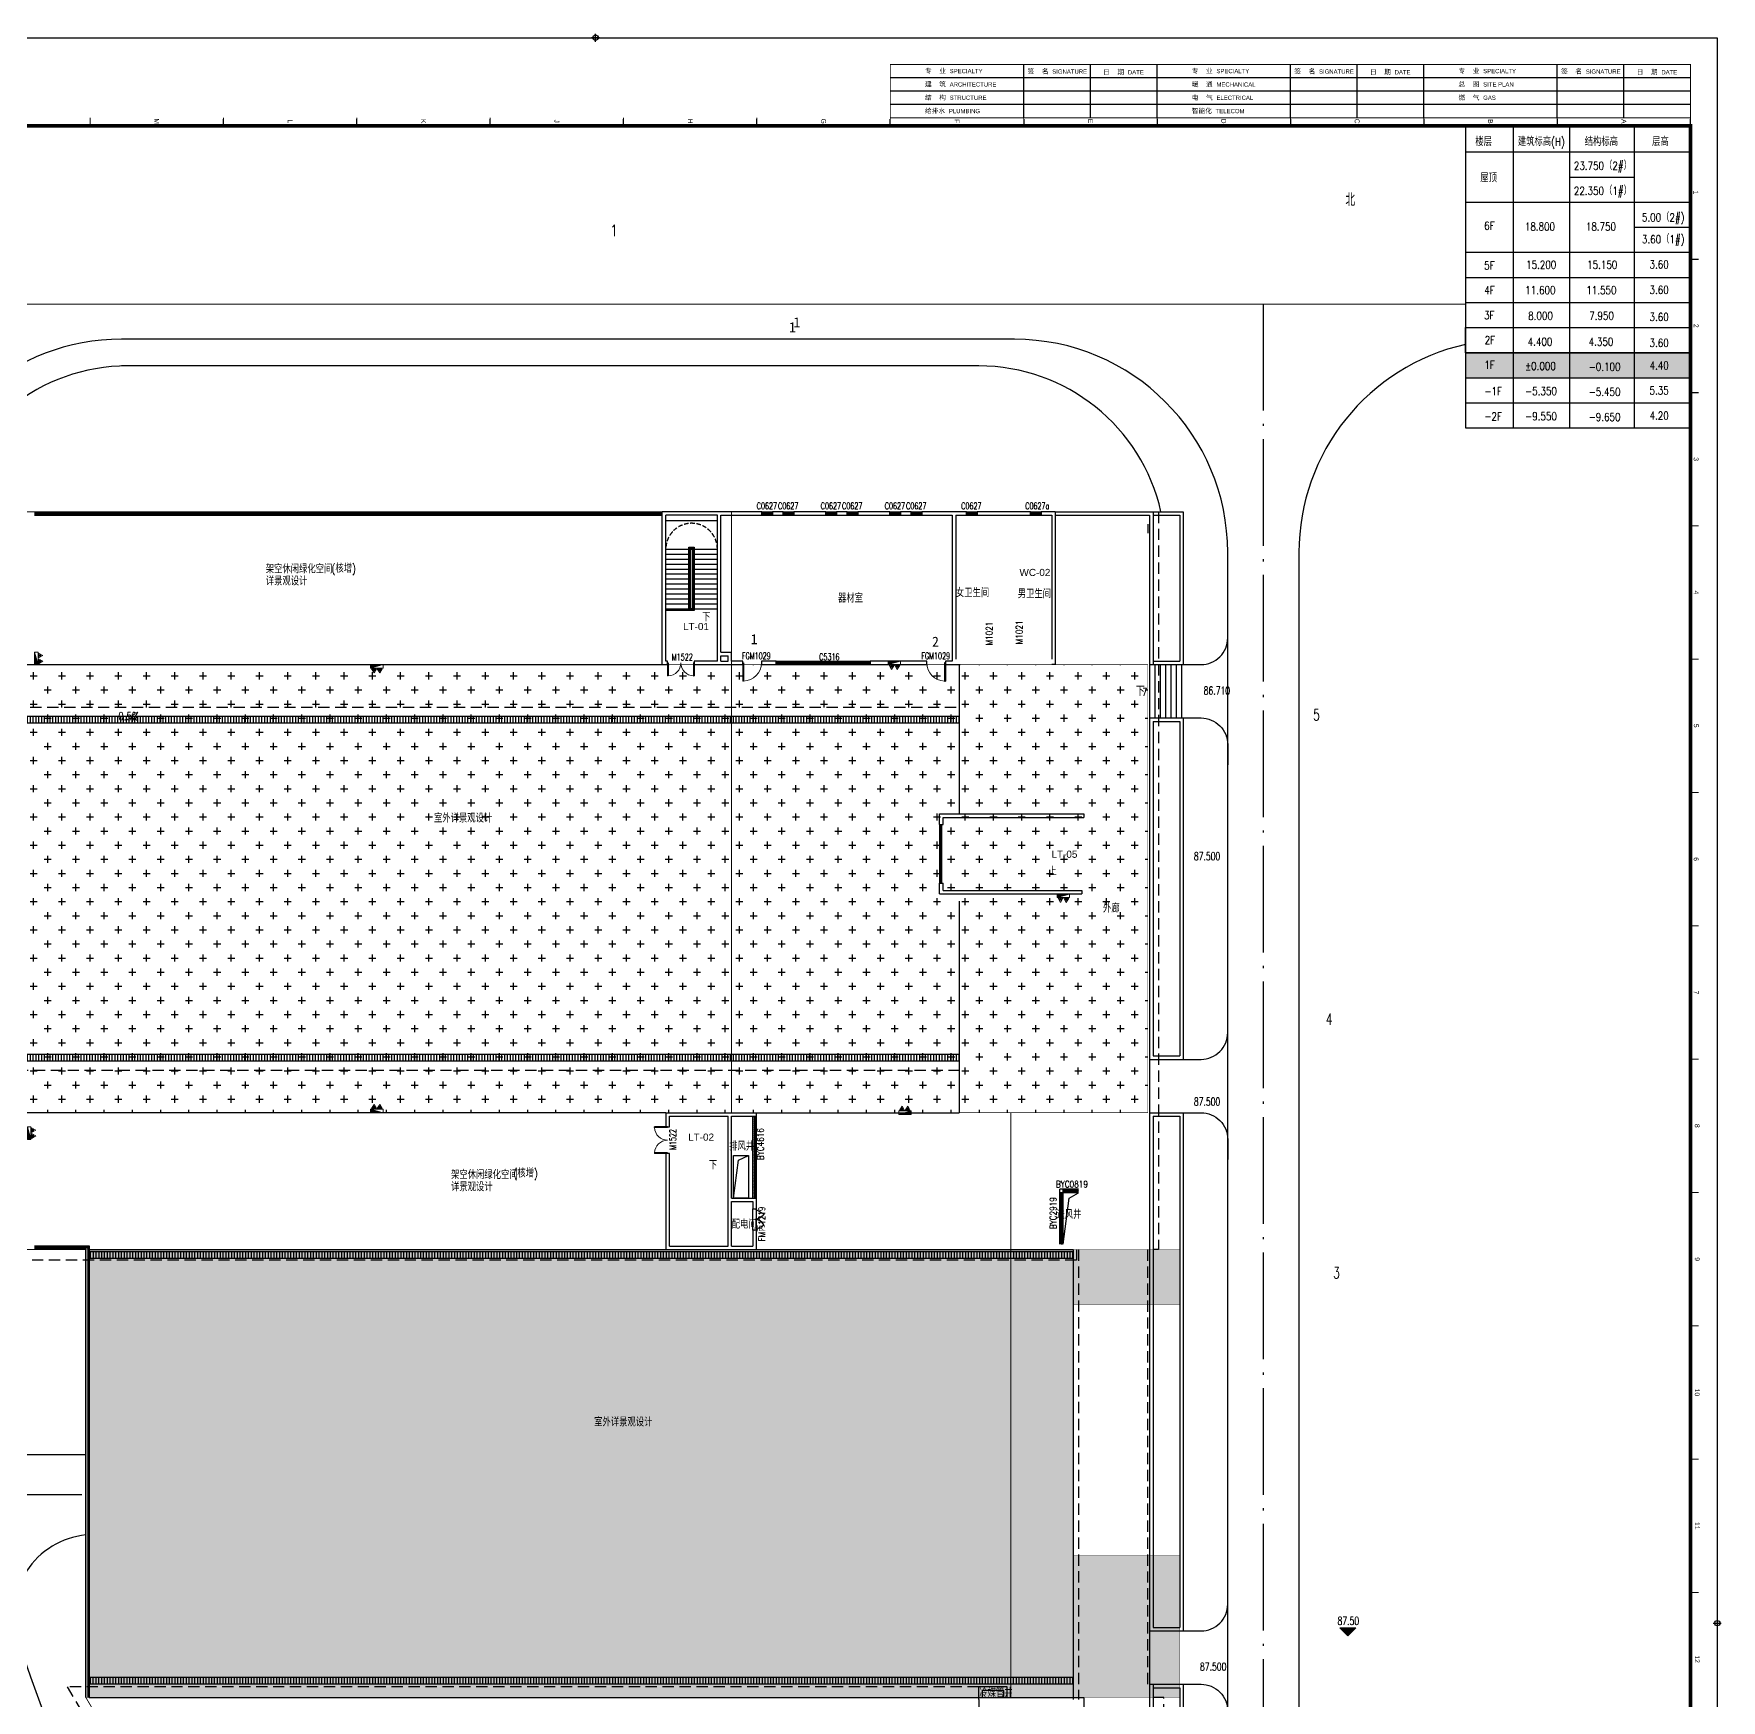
# Model space of a CAD drawing. Extents: x 447078 to 1776277, y 243534 to 519428.
# Drawn here: x 784255 to 879145, y 425691 to 519428 of the extents above; entities that cross this region are included whole.
import ezdxf
from ezdxf.enums import TextEntityAlignment as Align

# ---------------------------------------------------------------- set-up
doc = ezdxf.new("R2010")
doc.units = 0
doc.header["$LTSCALE"] = 1000
doc.header["$MEASUREMENT"] = 0
for name, pattern in [('ACAD_ISO04W100', [30.5, 24, -3, 0.5, -3]), ('BOUNDRY', [13.4, 10, -1, 0.2, -1, 0.2, -1]), ('DASH', [0.35, 0.25, -0.1]), ('HIDDEN2', [4.7625, 3.175, -1.5875])]:
    doc.linetypes.add(name, pattern=pattern)
doc.layers.add('1#2#一层消火栓$0$P-HUDR-MISC', color=13, linetype='Continuous', lineweight=25)
doc.layers.add('1#2#一层消火栓$0$体育文娱中心3F消火栓$0$P-HUDR-MISC', color=13, linetype='Continuous', lineweight=20)
for name, color, linetype in [('A-APRO', 11, 'Continuous'), ('A-DASH', 151, 'HIDDEN2'), ('A-DOOR', 2, 'Continuous'), ('A-DOOR-FIRE', 2, 'Continuous'), ('A-FIXT', 211, 'Continuous'), ('A-FLOR', 31, 'Continuous'), ('A-HATH', 8, 'Continuous'), ('A-HIDN', 8, 'HIDDEN2'), ('A-HOLE', 41, 'Continuous'), ('A-HRAL', 104, 'Continuous'), ('A-OVER', 23, 'Continuous'), ('A-STRS', 2, 'Continuous'), ('A-WALL', 140, 'Continuous'), ('A-WALL-HATH', 8, 'Continuous'), ('A-WIND', 2, 'Continuous'), ('A-WIND-IDEN', 4, 'Continuous'), ('ELVT-SITE', 81, 'Continuous'), ('G-0-XREF', 2, 'Continuous'), ('G-ANNO-NOTE', 80, 'Continuous'), ('LINE-BLDG', 3, 'BOUNDRY'), ('ROAD', 60, 'Continuous'), ('ROAD-CENT', 60, 'ACAD_ISO04W100'), ('图框CCDI_B0GA0+0.00$0$G-ANNO-TEXT', 33, 'Continuous'), ('图框CCDI_B0GA0+0.00$0$G-BORD', 3, 'Continuous')]:
    doc.layers.add(name, color=color, linetype=linetype)
doc.styles.add('_TCH_DIM', font='SIMPLEX', dxfattribs={"bigfont": 'GBCBIG'})
doc.styles.add('_TCH_LABEL', font='COMPLEX', dxfattribs={"bigfont": 'GBCBIG'})
doc.styles.add('_TCH_WINDOW', font='SIMPLEX', dxfattribs={"height": 3.5, "bigfont": 'GBCBIG'})
doc.styles.add('CCDI-TOG-02', font='simplex.shx', dxfattribs={"width": 0.8, "bigfont": 'zjdz.shx'})
doc.styles.add('CCDI_T_G01', font='')
doc.styles.add('CCDI_T_G02', font='simplex.shx', dxfattribs={"width": 0.8, "bigfont": 'zjdz.shx'})
doc.styles.add('CCDI_T_G03', font='')
doc.styles.add('图框CCDI_B0GA0+0.00$0$CCDI_T_G01', font='')
doc.styles.get('CCDI_T_G01').set_extended_font_data('Arial')
doc.styles.get('CCDI_T_G03').set_extended_font_data('SimHei')
doc.styles.get('图框CCDI_B0GA0+0.00$0$CCDI_T_G01').set_extended_font_data('Arial')

# ---------------------------------------------------------------- blocks, each defined once
blk = doc.blocks.new('图框CCDI_B0GA0+0.00$0$MidPoitent')
for p, q in [((-1.5, 0), (1.5, 0)), ((0, -1.5), (0, 1.5))]:
    blk.add_line(p, q)
blk.add_circle((0, 0), 1)
blk = doc.blocks.new('图框CCDI_B0GA0+0.00')
at = {"layer": '图框CCDI_B0GA0+0.00$0$G-BORD'}
for p, q in [((1500, 83100), (1500, 53100)), ((2000, 83100), (2000, 53100)), ((2500, 83100), (2500, 53100)), ((3300, 83100), (3050, 83100)), ((3300, 83100), (3050, 83100)), ((8300, 83150), (8300, 83400)), ((13300, 83150), (13300, 83400)), ((3000, 80600), (1000, 80600)), ((3000, 78100), (1000, 78100)), ((3050, 78100), (3300, 78100)), ((3000, 73100), (1000, 73100)), ((3050, 73100), (3300, 73100)), ((3000, 70600), (1000, 70600)), ((3000, 68100), (1000, 68100)), ((3050, 68100), (3300, 68100)), ((3000, 63100), (1000, 63100)), ((3050, 63100), (3300, 63100)), ((3000, 60600), (1000, 60600)), ((3000, 58100), (1000, 58100)), ((3050, 58100), (3300, 58100)), ((3300, 53100), (3050, 53100)), ((3300, 53100), (3050, 53100)), ((3300, 48100), (3050, 48100)), ((3300, 48100), (3050, 48100)), ((3300, 43100), (3050, 43100)), ((3300, 43100), (3050, 43100)), ((3300, 38100), (3050, 38100)), ((3300, 38100), (3050, 38100)), ((3300, 33100), (3050, 33100)), ((3300, 33100), (3050, 33100)), ((3300, 28100), (3050, 28100)), ((3300, 28100), (3050, 28100))]:
    blk.add_line(p, q, dxfattribs=at)
blk.add_lwpolyline([(0, 84100), (118900, 84100), (118900, 0), (0, 0)], close=True, dxfattribs=at)
blk.add_lwpolyline([(3300, 83100, 35, 35, 0), (1000, 83100, 35, 35, 0), (1000, 53100, 35, 35, 0), (3300, 53100, 0, 0, 0)], format="xyseb", dxfattribs=at)
at = {"layer": '图框CCDI_B0GA0+0.00$0$G-BORD', "const_width": 35}
for points in [[(3000, 83100), (3000, 53100)], [(3300, 83100), (3300, 63100)], [(8300, 83400), (8300, 83100)], [(13300, 83400), (13300, 83100)], [(18300, 83100), (18300, 83400)], [(23300, 83100), (23300, 83400)], [(28300, 83100), (28300, 83400)], [(33300, 83100), (33300, 83400)], [(38300, 83100), (38300, 83400)], [(43300, 83100), (43300, 83400)], [(48300, 83100), (48300, 83400)], [(53300, 83100), (53300, 83400)], [(58300, 83100), (58300, 83400)], [(3300, 78100), (3000, 78100)], [(3300, 73100), (3000, 73100)], [(3300, 68100), (3000, 68100)], [(3300, 63100), (3000, 63100)], [(3300, 58100), (3000, 58100)], [(3300, 48100), (3000, 48100)], [(3300, 43100), (3000, 43100)], [(3300, 38100), (3000, 38100)], [(3300, 33100), (3000, 33100)], [(3300, 28100), (3000, 28100)], [(3300, 23100), (3000, 23100)]]:
    blk.add_lwpolyline(points, dxfattribs=at)
at = {"layer": '图框CCDI_B0GA0+0.00$0$G-BORD', "const_width": 140}
blk.add_lwpolyline([(3300, 83100), (117900, 83100), (117900, 1000), (3300, 1000)], close=True, dxfattribs=at)
at = {"layer": '图框CCDI_B0GA0+0.00$0$G-BORD', "xscale": 100, "yscale": 100, "zscale": 100}
blk.add_blockref('图框CCDI_B0GA0+0.00$0$MidPoitent', (59450, 84100), dxfattribs=at)
at = {"layer": '图框CCDI_B0GA0+0.00$0$G-BORD', "xscale": 100, "yscale": 100, "zscale": 100, "rotation": 180}
blk.add_blockref('图框CCDI_B0GA0+0.00$0$MidPoitent', (0, 42050), dxfattribs=at)
at = {"layer": '图框CCDI_B0GA0+0.00$0$G-ANNO-TEXT', "style": '图框CCDI_B0GA0+0.00$0$CCDI_T_G01'}
for s, p in [('1', (5800, 83295)), ('2', (10800, 83309)), ('3', (15800, 83307)), ('4', (20800, 83311)), ('5', (25800, 83313)), ('6', (30800, 83310)), ('7', (35800, 83312)), ('8', (40800, 83350)), ('9', (45800, 83350)), ('10', (50800, 83350)), ('11', (55800, 83350)), ('12', (60800, 83350)), ('A', (3134, 80600)), ('B', (3137, 75600)), ('C', (3129, 70600)), ('D', (3126, 65600)), ('E', (3128, 60600)), ('F', (3130, 55600)), ('G', (3130, 50600)), ('H', (3130, 45600)), ('J', (3130, 40600)), ('K', (3130, 35600)), ('L', (3130, 30600)), ('M', (3130, 25600))]:
    blk.add_text(s, height=180, dxfattribs=at).set_placement(p, align=Align.MIDDLE_CENTER)
at = {"layer": '图框CCDI_B0GA0+0.00$0$G-ANNO-TEXT', "char_height": 200, "rotation": 90, "style": '图框CCDI_B0GA0+0.00$0$CCDI_T_G01'}
for s, insert, width, attachment_point, line_spacing_factor in [('{\\fSimSun|b0|i0|c134|p54;\\H0.9x;日  期 \\fArial|b0|i0|c0|p39;\\H0.8889x;DATE}', (1295, 81841), 2500, 5, 0.96), ('{\\fSimSun|b0|i0|c134|p54;\\H0.9x;签  名 \\fArial|b0|i0|c0|p34;\\H0.8889x;SIGNATURE}', (1268, 78246), 3400, 4, 0.9), ('{\\fSimSun|b0|i0|c134|p54;\\H0.9x;专  业\\fSimSun|b0|i0|c0|p54; \\fArial|b0|i0|c0|p34;\\H0.8889x;SPECIALTY}', (1250, 74400), 5000, 4, 0.9), ('{\\fSimSun|b0|i0|c134|p54;\\H0.9x;总  图\\fSimSun|b0|i0|c0|p54; \\fArial|b0|i0|c0|p34;\\H0.8889x;SITE PLAN}', (1750, 74400), 3400, 4, 0.9), ('{\\fSimSun|b0|i0|c134|p54;\\H0.9x;燃  气\\fSimSun|b0|i0|c0|p54; \\fArial|b0|i0|c0|p34;\\H0.8889x;GAS}', (2250, 74400), 3400, 4, 0.9), ('{\\fSimSun|b0|i0|c134|p54;\\H0.9x;日  期 \\fArial|b0|i0|c0|p39;\\H0.8889x;DATE}', (1295, 71841), 2500, 5, 0.96), ('{\\fSimSun|b0|i0|c134|p54;\\H0.9x;签  名 \\fArial|b0|i0|c0|p34;\\H0.8889x;SIGNATURE}', (1268, 68246), 3400, 4, 0.9), ('{\\fSimSun|b0|i0|c134|p54;\\H0.9x;专  业\\fSimSun|b0|i0|c0|p54; \\fArial|b0|i0|c0|p34;\\H0.8889x;SPECIALTY}', (1250, 64400), 5000, 4, 0.9), ('{\\fSimSun|b0|i0|c134|p54;\\H0.9x;暖  通\\fSimSun|b0|i0|c0|p54; \\fArial|b0|i0|c0|p34;\\H0.8889x;MECHANICAL}', (1755, 64400), 3445.37, 4, 0.9), ('{\\fSimSun|b0|i0|c134|p54;\\H0.9x;电  气\\fSimSun|b0|i0|c0|p54; \\fArial|b0|i0|c0|p34;\\H0.8889x;ELECTRICAL}', (2250, 64400), 3400, 4, 0.9), ('{\\fSimSun|b0|i0|c134|p54;\\H0.9x;智能化\\fSimSun|b0|i0|c0|p54; \\fArial|b0|i0|c0|p34;\\H0.8889x;TELECOM}', (2750, 64400), 3400, 4, 0.9), ('{\\fSimSun|b0|i0|c134|p54;\\H0.9x;日  期 \\fArial|b0|i0|c0|p39;\\H0.8889x;DATE}', (1295, 61841), 2500, 5, 0.96), ('{\\fSimSun|b0|i0|c134|p54;\\H0.9x;签  名 \\fArial|b0|i0|c0|p34;\\H0.8889x;SIGNATURE}', (1268, 58246), 3400, 4, 0.9), ('{\\fSimSun|b0|i0|c134|p54;\\H0.9x;建  筑\\fSimSun|b0|i0|c0|p54; \\fArial|b0|i0|c0|p34;\\H0.8889x;ARCHITECTURE}', (1750, 54400), 5000, 4, 0.9), ('{\\fSimSun|b0|i0|c134|p54;\\H0.9x;专  业\\fSimSun|b0|i0|c0|p54; \\fArial|b0|i0|c0|p34;\\H0.8889x;SPECIALTY}', (1250, 54400), 5000, 4, 0.9), ('{\\fSimSun|b0|i0|c134|p54;\\H0.9x;结  构\\fSimSun|b0|i0|c0|p54; \\fArial|b0|i0|c0|p34;\\H0.8889x;STRUCTURE}', (2250, 54400), 5000, 4, 0.9), ('{\\fSimSun|b0|i0|c134|p54;\\H0.9x;给排水\\fSimSun|b0|i0|c0|p54; \\fArial|b0|i0|c0|p34;\\H0.8889x;PLUMBING}', (2750, 54400), 3400, 4, 0.9)]:
    blk.add_mtext(s, dxfattribs=dict(at, insert=insert, width=width, attachment_point=attachment_point, line_spacing_factor=line_spacing_factor))
blk = doc.blocks.new('cgb')
at = {"layer": 'G-ANNO-NOTE', "ltscale": 5}
for p, q in [((-570, 6400), (6600, 6400)), ((-570, 6400), (-570, -3200)), ((943, 6400), (943, -3200)), ((2743, 6400), (2743, -3200)), ((4800, 6400), (4800, -3200)), ((-570, 5600), (6600, 5600)), ((2743, 4800), (4800, 4800)), ((-570, 4000), (6600, 4000)), ((4800, 3200), (6600, 3200)), ((-570, 2400), (6600, 2400)), ((-570, 1600), (6600, 1600)), ((-570, 800), (6600, 800)), ((-570, 0), (6600, 0)), ((-570, -800), (6600, -800)), ((-570, -1600), (6600, -1600)), ((-570, -2400), (6600, -2400)), ((-570, -3200), (6600, -3200))]:
    blk.add_line(p, q, dxfattribs=at)
at = {"layer": 'G-ANNO-NOTE'}
blk.add_line((6600, 6400), (6600, -3200), dxfattribs=at)
at = {"layer": 'G-ANNO-NOTE', "color": 7, "style": 'CCDI-TOG-02', "width": 0.8}
for s, p in [('楼层', (-258, 5793)), ('建筑标高(H)', (1097, 5793)), ('结构标高', (3227, 5793)), ('层高', (5373, 5793)), ('屋顶', (-101, 4639)), ('23.750（2#）', (2881, 5032)), ('22.350（1#）', (2881, 4232)), ('6F', (24, 3118)), ('18.800', (1320, 3092)), ('18.750', (3263, 3092)), ('5.00（2#)', (5050, 3384)), ('3.60（1#)', (5050, 2687)), ('5F', (24, 1854)), ('15.200', (1360, 1876)), ('15.150', (3304, 1876)), ('3.60', (5293, 1887)), ('4F', (24, 1064)), ('11.600', (1334, 1065)), ('11.550', (3278, 1065)), ('3.60', (5293, 1075)), ('3F', (20, 266)), ('8.000', (1426, 249)), ('7.950', (3370, 249)), ('3.60', (5293, 211)), ('2F', (40, -524)), ('4.400', (1409, -577)), ('4.350', (3353, -577)), ('3.60', (5293, -615)), ('1F', (28, -1316)), ('%%P0.000', (1327, -1352)), ('-0.100', (3353, -1377)), ('4.40', (5293, -1333)), ('-1F', (28, -2156)), ('-5.350', (1327, -2152)), ('-5.450', (3353, -2177)), ('5.35', (5293, -2133)), ('4.20', (5293, -2933)), ('-2F', (28, -2956)), ('-9.550', (1327, -2952)), ('-9.650', (3353, -2977))]:
    blk.add_text(s, height=255, dxfattribs=at).set_placement(p)
blk = doc.blocks.new('$DorLib2D$00000002')
for p, q in [((-0.5, 0), (-0.5, 0.4875)), ((-0.475, 0.4875), (-0.5, 0.4875)), ((-0.475, 0), (-0.475, 0.4875)), ((0.475, 0), (0.475, 0.4875)), ((0.475, 0.4875), (0.5, 0.4875)), ((0.5, 0), (0.5, 0.4875)), ((-0.5, 0), (-0.475, 0)), ((0.5, 0), (0.475, 0))]:
    blk.add_line(p, q)
at = {"lineweight": 13}
for centre, start, end in [((-0.4875, 0), 0, 88.530716), ((0.4875, 0), 91.469284, 180)]:
    blk.add_arc(centre, 0.4875, start, end, dxfattribs=at)
blk = doc.blocks.new('$DorLib2D$00000228')
at = {"color": 0}
blk.add_line((0.5, 0), (0, 0.87), dxfattribs=at)
blk.add_arc((0.5, 0), 1, 120, 180, dxfattribs=at)
blk = doc.blocks.new('1#2#一层消火栓$0$体育文娱中心3F消火栓$0$A$C59133534')
at = {"layer": '1#2#一层消火栓$0$体育文娱中心3F消火栓$0$P-HUDR-MISC', "ltscale": 5}
blk.add_hatch(color=256, dxfattribs=at).paths.add_polyline_path([(50, 0), (-650, 200), (-650, 0)])
at = {"layer": '1#2#一层消火栓$0$体育文娱中心3F消火栓$0$P-HUDR-MISC'}
h = blk.add_hatch(dxfattribs=at)
h.set_pattern_fill('JIS_WOOD', color=256, scale=20, style=0)
h.set_pattern_definition([(45, (39.371, -152.983), (-10, 10), [])])
h.paths.add_polyline_path([(-410.5, 259), (-410.5, 350), (-501.5, 350), (-501.5, 259)])
h = blk.add_hatch(dxfattribs=at)
h.set_pattern_fill('JIS_WOOD', color=256, scale=20, style=0)
h.set_pattern_definition([(45, (360.371, -152.983), (-10, 10), [])])
h.paths.add_polyline_path([(-89.5, 259), (-89.5, 350), (-180.5, 350), (-180.5, 259)])
for p, q in [((-650, 200), (50, 0)), ((-456, 469), (-595, 228)), ((-595, 228), (-317, 228)), ((-501.5, 259), (-501.5, 350)), ((-501.5, 350), (-410.5, 350)), ((-501.5, 259), (-410.5, 259)), ((-456, 469), (-317, 228)), ((-410.5, 259), (-410.5, 350)), ((-135, 469), (-274, 228)), ((-274, 228), (4, 228)), ((-180.5, 259), (-180.5, 350)), ((-180.5, 350), (-89.5, 350)), ((-180.5, 259), (-89.5, 259)), ((-135, 469), (4, 228)), ((-89.5, 259), (-89.5, 350))]:
    blk.add_line(p, q, dxfattribs=at)
at = {"layer": '1#2#一层消火栓$0$体育文娱中心3F消火栓$0$P-HUDR-MISC', "ltscale": 5}
blk.add_lwpolyline([(-650, 200), (50, 200), (50, 0), (-650, 0)], close=True, dxfattribs=at)
blk = doc.blocks.new('1#2#一层消火栓')
at = {"layer": '1#2#一层消火栓$0$P-HUDR-MISC', "ltscale": 0.1, "xscale": -1}
for p, rotation in [((784296, 484591), 270), ((832946, 484141), 180), ((803846, 483941), 180), ((842446, 471041), 180), ((783896, 457891), 270)]:
    blk.add_blockref('1#2#一层消火栓$0$体育文娱中心3F消火栓$0$A$C59133534', p, dxfattribs=dict(at, rotation=rotation))
at = {"layer": '1#2#一层消火栓$0$P-HUDR-MISC', "ltscale": 0.1}
blk.add_blockref('1#2#一层消火栓$0$体育文娱中心3F消火栓$0$A$C59133534', (803846, 458741), dxfattribs=at)
at = {"layer": '1#2#一层消火栓$0$P-HUDR-MISC', "ltscale": 0.1, "xscale": -1}
blk.add_blockref('1#2#一层消火栓$0$体育文娱中心3F消火栓$0$A$C59133534', (832946, 458641), dxfattribs=at)
blk = doc.blocks.new('$DorLib2D$00000001')
for p, q in [((0.45, 0.975), (0.5, 0.975)), ((0.45, 0), (0.45, 0.975)), ((0.5, 0), (0.5, 0.975)), ((0.5, 0), (0.45, 0))]:
    blk.add_line(p, q)
at = {"lineweight": 13}
blk.add_arc((0.475, 0), 0.975, 91.46928, 180, dxfattribs=at)

msp = doc.modelspace()

# ---------------------------------------------------------------- hatches: boundary and pattern name
at = {"layer": 'A-FIXT'}
h = msp.add_hatch(dxfattribs=at)
h.set_pattern_fill('ANSI31', color=256, scale=100, angle=45)
h.set_pattern_definition([(90, (-0.007, -899.97), (-158.75, 1e-14), [])])
h.paths.add_polyline_path([(779495.6, 481041.4), (836295.6, 481041.4), (836295.6, 480641.4), (779495.6, 480641.2)])
h = msp.add_hatch(dxfattribs=at)
h.set_pattern_fill('ANSI31', color=256, scale=100, angle=45)
h.set_pattern_definition([(90, (-0.008, -19899.97), (-158.75, 1e-14), [])])
h.paths.add_polyline_path([(779495.6, 462041.4), (836295.6, 462041.4), (836295.6, 461641.4), (779495.6, 461641.2)])
h = msp.add_hatch(dxfattribs=at)
h.set_pattern_fill('ANSI31', color=256, scale=100, angle=45)
h.set_pattern_definition([(90, (2905, -30999.85), (-158.75, 1e-14), [])])
h.paths.add_polyline_path([(787388.3, 450941.5), (842700.6, 450941.5), (842700.6, 450541.5), (787388.3, 450541.3)])
h = msp.add_hatch(dxfattribs=at)
h.set_pattern_fill('ANSI31', color=256, scale=100, angle=45)
h.set_pattern_definition([(90, (2900, -54949.97), (-158.75, 1e-14), [])])
h.paths.add_polyline_path([(787388.3, 426991.4), (842695.6, 426991.4), (842695.6, 426591.4), (787388.3, 426591.2)])
at = {"layer": 'A-HATH', "linetype": 'DASH'}
h = msp.add_hatch(dxfattribs=at)
h.set_pattern_fill('CROSS', color=256, scale=500, style=0)
h.set_pattern_definition([(0, (1077736.84, 330912.9), (793.75, 793.75), [396.875, -1190.625]), (90, (1077935.3, 330714.5), (-793.75, 793.75), [396.875, -1190.625])])
h.paths.add_polyline_path([(779295.6, 483940.8), (846895.6, 483940.8), (846895.6, 458741.4), (779295.6, 458741.4)])
at = {"layer": 'A-HATH'}
h = msp.add_hatch(dxfattribs=at)
h.set_pattern_fill('STARS', color=256, scale=600, style=0)
h.set_pattern_definition([(0, (1077736.8, 330912.9), (0, 824.889), [476.25, -476.25]), (60, (1077736.8, 330912.9), (-714.3748, 412.4445), [476.25, -476.25]), (120, (1077975, 331325.35), (-714.3748, -412.4445), [476.25, -476.25])])
h.paths.add_polyline_path([(787188.3, 451041.4), (847195.6, 451041.4), (848695.6, 451041.4), (848695.6, 447941.4), (842695.6, 447941.4), (842695.6, 433841.4), (848695.6, 433841.4), (848695.6, 425841.4), (787188.3, 425841.4)])
at = {"layer": 'A-WALL-HATH'}
h = msp.add_hatch(color=256, dxfattribs=at)
h.dxf.hatch_style = 1
h.paths.add_polyline_path([(864767, 501487.8), (877420.2, 501487.8), (877420.2, 500076.1), (864767, 500076.1)])
at = {"layer": 'A-WIND'}
h = msp.add_hatch(dxfattribs=at)
h.set_pattern_fill('ANSI31', color=256, scale=30, style=0)
h.set_pattern_definition([(45, (1077736.84, 330912.904), (-33.6759605, 33.6759605), [])])
h.paths.add_polyline_path([(824762.3, 458541.4), (824828.9, 458541.4), (824828.9, 453941.4), (824762.3, 453941.4)])
h = msp.add_hatch(dxfattribs=at)
h.set_pattern_fill('ANSI31', color=256, scale=30, style=0)
h.set_pattern_definition([(45, (1094986.84, 326612.907), (-33.6759605, 33.6759605), [])])
h.paths.add_polyline_path([(842012.3, 451341.4), (842078.9, 451341.4), (842078.9, 454241.4), (842012.3, 454241.4)])
h = msp.add_hatch(dxfattribs=at)
h.set_pattern_fill('ANSI31', color=256, scale=30, angle=90, style=0)
h.set_pattern_definition([(135, (969774.1, 707282.673), (-33.6759605, -33.6759605), [])])
h.paths.add_polyline_path([(842995.6, 454308.1), (842995.6, 454374.8), (842145.6, 454374.8), (842145.6, 454308.1)])
at = {"layer": 'ELVT-SITE'}
msp.add_hatch(color=256, dxfattribs=at).paths.add_polyline_path([(858147, 429324), (857697, 429774), (858597, 429774)])

# ---------------------------------------------------------------- linework, layer by layer
at = {"layer": 'A-DASH', "ltscale": 0.2, "const_width": 50}
msp.add_lwpolyline([(779295.6, 492541.4), (823495.6, 492541.4), (823495.6, 458741.4), (839195.6, 458741.4), (839195.6, 425841.4), (843295.6, 425841.4), (843295.6, 415141.4), (823495.6, 415141.4), (823495.6, 383441.4), (812195.6, 383441.4), (787188.3, 425841.4), (787188.3, 451041.4), (779295.7, 451041.4)], close=True, dxfattribs=at)
at = {"layer": 'A-DOOR'}
for p, q in [((824695.6, 452741.4), (824695.6, 453341.4)), ((824695.6, 452141.4), (824695.6, 452741.4)), ((824895.6, 452741.4), (824895.6, 453341.4)), ((824895.6, 452141.4), (824895.6, 452741.4))]:
    msp.add_line(p, q, dxfattribs=at)
at = {"layer": 'A-FIXT'}
for points in [[(789062.3, 486588.2, 0, 0, 0), (789062.3, 485570.6, 60, 0, 0), (789062.3, 485390.6, 0, 0, 0)], [(816859.5, 486588.2, 0, 0, 0), (816859.5, 485570.6, 60, 0, 0), (816859.5, 485390.6, 0, 0, 0)], [(789079.6, 480755.4, 0, 0, 0), (790097.2, 480755.4, 60, 0, 0), (790277.2, 480755.4, 0, 0, 0)], [(789062.3, 457086.7, 0, 0, 0), (789062.3, 458104.4, 60, 0, 0), (789062.3, 458284.4, 0, 0, 0)], [(809476.3, 457086.7, 0, 0, 0), (809476.3, 458104.4, 60, 0, 0), (809476.3, 458284.4, 0, 0, 0)]]:
    msp.add_lwpolyline(points, format="xyseb", dxfattribs=at)
for points in [[(779495.6, 481041.4), (836295.6, 481041.4), (836295.6, 480641.4), (779495.6, 480641.2)], [(779495.6, 462041.4), (836295.6, 462041.4), (836295.6, 461641.4), (779495.6, 461641.2)], [(787388.3, 450941.5), (842700.6, 450941.5), (842700.6, 450541.5), (787388.3, 450541.3)], [(787388.3, 426991.4), (842695.6, 426991.4), (842695.6, 426591.4), (787388.3, 426591.2)]]:
    msp.add_lwpolyline(points, close=True, dxfattribs=at)
at = {"layer": 'A-FLOR'}
for p, q in [((779495.6, 483941.4), (819595.6, 483941.4)), ((836295.6, 483941.4), (836295.6, 475541.4)), ((836295.6, 470641.4), (836295.6, 458741.4)), ((819795.6, 458741.4), (779795.9, 458741.4)), ((824895.6, 458741.4), (836295.6, 458741.4)), ((842695.6, 451041.4), (842695.6, 425741.4)), ((787362.4, 425841.4), (842695.6, 425841.4))]:
    msp.add_line(p, q, dxfattribs=at)
msp.add_lwpolyline([(787338.3, 451041.4), (787338.3, 451041.4), (842695.6, 451041.4)], dxfattribs=at)
at = {"layer": 'A-HATH', "linetype": 'DASH', "const_width": 20}
msp.add_lwpolyline([(779295.6, 483940.8), (846895.6, 483940.8), (846895.6, 458741.4), (779295.6, 458741.4)], close=True, dxfattribs=at)
msp.add_lwpolyline([(787188.3, 451041.4), (847195.6, 451041.4), (848695.6, 451041.4), (848695.6, 447941.4), (842695.6, 447941.4), (842695.6, 433841.4), (848695.6, 433841.4), (848695.6, 425841.4), (787188.3, 425841.4), (787188.3, 451041.4)], dxfattribs=at)
at = {"layer": 'A-HIDN', "ltscale": 0.2}
msp.add_line((842995.6, 451041.4), (842995.6, 425741.4), dxfattribs=at)
for points in [[(847195.6, 492541.4), (847495.6, 492541.4), (847495.6, 451041.4), (847195.6, 451041.4)], [(779295.6, 483940.8), (779295.6, 481540.8), (836295.6, 481540.8), (836295.6, 475540.8)], [(836295.6, 470641.4), (836295.6, 461641.4)], [(779495.6, 461141.4), (836295.6, 461141.4)], [(842895.6, 451041.4), (842895.6, 450441.4), (783695.6, 450441.4), (783695.6, 451041.4)], [(846895.6, 426591.4), (846895.6, 451041.4)], [(837395.6, 426441.4), (786137.9, 426441.4), (791563.1, 417241.4), (793652.7, 417241.4), (797246.7, 411146.7), (795696.2, 410232.4), (811848.3, 382841.4), (838795.6, 382841.4)], [(865728.7, 367566.8), (864537, 368678.9), (865151.1, 369336.9), (864420, 370019.1), (864215.3, 369799.8), (847495.6, 385403.8), (847495.6, 424841.4), (847795.6, 424841.4), (847795.6, 425841.4), (847195.6, 425841.4)]]:
    msp.add_lwpolyline(points, dxfattribs=at)
at = {"layer": 'A-HOLE'}
for points in [[(819795.6, 492041.4), (822695.6, 492041.4)], [(823595.6, 453941.4), (823875.8, 456064.9), (824445.6, 456341.4)], [(842145.6, 451341.4), (842145.6, 451341.4), (842477.3, 453936.9), (842995.6, 454241.4)]]:
    msp.add_lwpolyline(points, dxfattribs=at)
msp.add_lwpolyline([(823595.6, 456341.4), (824445.6, 456341.4), (824445.6, 453941.4), (823595.6, 453941.4)], close=True, dxfattribs=at)
at = {"layer": 'A-HRAL'}
for points in [[(819595.6, 492441.4), (784295.6, 492441.4)], [(819595.6, 492391.4), (784295.6, 492391.4)], [(835245.6, 474941.4), (835245.6, 471641.4)], [(835295.6, 474941.4), (835295.6, 471641.4)], [(784295.6, 451191.4), (787338.3, 451191.4), (787338.3, 425882.3), (787362.4, 425841.4)], [(784295.6, 451141.4), (787288.3, 451141.4), (787288.3, 425868.7), (787304.4, 425841.4)]]:
    msp.add_lwpolyline(points, dxfattribs=at)
at = {"layer": 'A-OVER'}
for points in [[(784295.6, 492541.4), (819595.6, 492541.4)], [(784295.6, 492341.4), (819595.6, 492341.4)], [(835195.6, 474941.4), (835195.6, 471641.4)], [(787388.3, 425841.4), (787388.3, 451241.4), (784295.6, 451241.4)], [(787188.3, 425841.4), (787188.3, 451041.4), (784295.6, 451041.4)]]:
    msp.add_lwpolyline(points, dxfattribs=at)
at = {"layer": 'A-STRS'}
msp.add_lwpolyline([(821995.6, 487081.4, 0, 0, 0), (821995.6, 491241.4, 0, 0, 0), (820495.6, 491241.4, 0, 0, 0), (820495.6, 487811.4, 120, 0, 0), (820495.6, 487361.4, 0, 0, 0)], format="xyseb", dxfattribs=at)
for points in [[(821095.6, 489409.7), (821095.6, 490541.4), (821395.6, 490541.4), (821395.6, 486981.4), (819795.6, 486981.4)], [(821145.6, 489385.5), (821145.6, 490491.4), (821345.6, 490491.4), (821345.6, 487031.4), (819795.6, 487031.4)], [(819795.6, 490441.4), (821195.6, 490441.4)], [(819795.6, 490161.4), (821195.6, 490161.4)], [(819795.6, 489881.4), (821195.6, 489881.4)], [(821295.6, 490441.4), (821295.6, 487081.4), (821195.6, 487081.4)], [(821195.6, 489361.2), (821195.6, 490441.4), (821295.6, 490441.4)], [(821295.6, 490441.4), (822695.6, 490441.4)], [(821295.6, 490161.4), (822695.6, 490161.4)], [(821295.6, 489881.4), (822695.6, 489881.4)], [(819795.6, 489601.4), (821195.6, 489601.4)], [(819795.6, 489321.4), (821195.6, 489321.4)], [(819795.6, 489041.4), (821195.6, 489041.4)], [(819795.6, 488761.4), (821195.6, 488761.4)], [(821095.6, 487081.4), (821095.6, 489409.7)], [(821145.6, 487081.4), (821145.6, 489385.5)], [(821195.6, 487081.4), (821195.6, 489361.2)], [(821295.6, 489601.4), (822695.6, 489601.4)], [(821295.6, 489321.4), (822695.6, 489321.4)], [(821295.6, 489041.4), (822695.6, 489041.4)], [(821295.6, 488761.4), (822695.6, 488761.4)], [(819795.6, 488481.4), (821195.6, 488481.4)], [(819795.6, 488201.4), (821195.6, 488201.4)], [(819795.6, 487921.4), (821195.6, 487921.4)], [(821295.6, 488481.4), (822695.6, 488481.4)], [(821295.6, 488201.4), (822695.6, 488201.4)], [(821295.6, 487921.4), (822695.6, 487921.4)], [(819795.6, 487641.4), (821195.6, 487641.4)], [(819795.6, 487361.4), (821195.6, 487361.4)], [(819795.6, 487081.4), (821195.6, 487081.4)], [(821295.6, 487641.4), (822695.6, 487641.4)], [(821295.6, 487361.4), (822695.6, 487361.4)], [(821295.6, 487081.4), (822695.6, 487081.4)]]:
    msp.add_lwpolyline(points, dxfattribs=at)
at = {"layer": 'A-STRS', "linetype": 'DASH'}
msp.add_arc((821245.6, 490441.4), 1450, 0, 180, dxfattribs=at)
at = {"layer": 'A-WALL'}
for p, q in [((819595.6, 483941.4), (819595.6, 492541.4)), ((825195.6, 492541.4), (819595.6, 492541.4)), ((825195.6, 492341.4), (825195.6, 492541.4)), ((826395.6, 492541.4), (825795.6, 492541.4)), ((825795.6, 492541.4), (825795.6, 492341.4)), ((826395.6, 492341.4), (826395.6, 492541.4)), ((828795.6, 492541.4), (826995.6, 492541.4)), ((826995.6, 492541.4), (826995.6, 492341.4)), ((828795.6, 492341.4), (828795.6, 492541.4)), ((829995.6, 492541.4), (829395.6, 492541.4)), ((829395.6, 492541.4), (829395.6, 492341.4)), ((829995.6, 492341.4), (829995.6, 492541.4)), ((832395.6, 492541.4), (830595.6, 492541.4)), ((830595.6, 492541.4), (830595.6, 492341.4)), ((832395.6, 492341.4), (832395.6, 492541.4)), ((833595.6, 492541.4), (832995.6, 492541.4)), ((832995.6, 492541.4), (832995.6, 492341.4)), ((833595.6, 492341.4), (833595.6, 492541.4)), ((835995.6, 492541.4), (834195.6, 492541.4)), ((834195.6, 492541.4), (834195.6, 492341.4)), ((836695.6, 492541.4), (835995.6, 492541.4)), ((836695.6, 492341.4), (836695.6, 492541.4)), ((840295.6, 492541.4), (837295.6, 492541.4)), ((837295.6, 492541.4), (837295.6, 492341.4)), ((840295.6, 492341.4), (840295.6, 492541.4)), ((841695.6, 492541.4), (840895.6, 492541.4)), ((840895.6, 492541.4), (840895.6, 492341.4)), ((841695.6, 492541.4), (841695.6, 483941.4)), ((819795.6, 484141.4), (819795.6, 492341.4)), ((822695.6, 492341.4), (819795.6, 492341.4)), ((822695.6, 484541.4), (822695.6, 492341.4)), ((822895.6, 492341.4), (825195.6, 492341.4)), ((822895.6, 484641.4), (822895.6, 492341.4)), ((825795.6, 492341.4), (826395.6, 492341.4)), ((826995.6, 492341.4), (828795.6, 492341.4)), ((829395.6, 492341.4), (829995.6, 492341.4)), ((830595.6, 492341.4), (832395.6, 492341.4)), ((832995.6, 492341.4), (833595.6, 492341.4)), ((834195.6, 492341.4), (835895.6, 492341.4)), ((835895.6, 492341.4), (835895.6, 484141.4)), ((836095.6, 492341.4), (836095.6, 484241.4)), ((836095.6, 492341.4), (836695.6, 492341.4)), ((837295.6, 492341.4), (840295.6, 492341.4)), ((840895.6, 492341.4), (841495.6, 492341.4)), ((841495.6, 492341.4), (841495.6, 484241.4)), ((846895.6, 491841.4), (846895.6, 491341.4)), ((819895.6, 484141.4), (819795.6, 484141.4)), ((819895.6, 483941.4), (819895.6, 484141.4)), ((822695.6, 484141.4), (821395.6, 484141.4)), ((821395.6, 484141.4), (821395.6, 483941.4)), ((822695.6, 484141.4), (822695.6, 484541.4)), ((822895.6, 484641.4), (823295.6, 484641.4)), ((822895.6, 484141.4), (822895.6, 484441.4)), ((822895.6, 484441.4), (823295.6, 484441.4)), ((822895.6, 484141.4), (823295.6, 484141.4)), ((823295.6, 484641.4), (823495.6, 484641.4)), ((823295.6, 484141.4), (823295.6, 484441.4)), ((823495.6, 484541.4), (823495.6, 484641.4)), ((823495.6, 484141.4), (823495.6, 484541.4)), ((824120.6, 484141.4), (823495.6, 484141.4)), ((824120.6, 483941.4), (824120.6, 484141.4)), ((825995.6, 484141.4), (825170.6, 484141.4)), ((825170.6, 484141.4), (825170.6, 483941.4)), ((825995.6, 483941.4), (825995.6, 484141.4)), ((834470.6, 484141.4), (831295.6, 484141.4)), ((831295.6, 484141.4), (831295.6, 483941.4)), ((834470.6, 483941.4), (834470.6, 484141.4)), ((835895.6, 484141.4), (835520.6, 484141.4)), ((835520.6, 484141.4), (835520.6, 483941.4)), ((819595.6, 483941.4), (819895.6, 483941.4)), ((821395.6, 483941.4), (822795.6, 483941.4)), ((822795.6, 483941.4), (823395.6, 483941.4)), ((823395.6, 483941.4), (824120.6, 483941.4)), ((825170.6, 483941.4), (825995.6, 483941.4)), ((831295.6, 483941.4), (834470.6, 483941.4)), ((835520.6, 483941.4), (836345.6, 483941.4)), ((841695.6, 483941.4), (841495.6, 483941.4)), ((835195.6, 475541.4), (843295.6, 475541.4)), ((835195.6, 474941.4), (835195.6, 475541.4)), ((843295.6, 475541.4), (843295.6, 475341.4)), ((835195.6, 474941.4), (835395.6, 474941.4)), ((835395.6, 475341.4), (843295.6, 475341.4)), ((835395.6, 474941.4), (835395.6, 475341.4)), ((835195.6, 471041.4), (835195.6, 471641.4)), ((835195.6, 471641.4), (835395.6, 471641.4)), ((835395.6, 471241.4), (835395.6, 471641.4)), ((835195.6, 471041.4), (843195.6, 471041.4)), ((835395.6, 471241.4), (843195.6, 471241.4)), ((843195.6, 471241.4), (843195.6, 471041.4)), ((819795.6, 458741.4), (823395.6, 458741.4)), ((819795.6, 458741.4), (819795.6, 457941.4)), ((819995.6, 458541.4), (823295.6, 458541.4)), ((819995.6, 457941.4), (819995.6, 458541.4)), ((823295.6, 453841.4), (823295.6, 458541.4)), ((823395.6, 458741.4), (824895.6, 458741.4)), ((823495.6, 453941.4), (823495.6, 458541.4)), ((823495.6, 458541.4), (824895.6, 458541.4)), ((824895.6, 458541.4), (824895.6, 458741.4)), ((819795.6, 457941.4), (819995.6, 457941.4)), ((819995.6, 456441.4), (819795.6, 456441.4)), ((819795.6, 456441.4), (819795.6, 451041.4)), ((819995.6, 451241.4), (819995.6, 456441.4)), ((823295.6, 451241.4), (823295.6, 453841.4)), ((823495.6, 453941.4), (824895.6, 453941.4)), ((823495.6, 451241.4), (823495.6, 453741.4)), ((823495.6, 453741.4), (824695.6, 453741.4)), ((824695.6, 453741.4), (824695.6, 453341.4)), ((824895.6, 453341.4), (824895.6, 453941.4)), ((841945.6, 454241.4), (841945.6, 454441.4)), ((842145.6, 454441.4), (841945.6, 454441.4)), ((842145.6, 454241.4), (841945.6, 454241.4)), ((842145.6, 454241.4), (842145.6, 454441.4)), ((824695.6, 453341.4), (824895.6, 453341.4)), ((824895.6, 452141.4), (824695.6, 452141.4)), ((824695.6, 452141.4), (824695.6, 451241.4)), ((824895.6, 451041.4), (824895.6, 452141.4)), ((819795.6, 451041.4), (823395.6, 451041.4)), ((819995.6, 451241.4), (823295.6, 451241.4)), ((823395.6, 451041.4), (824895.6, 451041.4)), ((823495.6, 451241.4), (824695.6, 451241.4)), ((837395.6, 425741.4), (837395.6, 426441.4)), ((838995.6, 426441.4), (837395.6, 426441.4)), ((837595.6, 425841.4), (837595.6, 426241.4)), ((838795.6, 426241.4), (837595.6, 426241.4)), ((838795.6, 425841.4), (838795.6, 426241.4)), ((838995.6, 425841.4), (838995.6, 426441.4)), ((837395.6, 425741.4), (837395.6, 424991.4)), ((837595.6, 425841.4), (838795.6, 425841.4)), ((838995.6, 425841.4), (843295.6, 425841.4)), ((843295.6, 425841.4), (843295.6, 417341.4))]:
    msp.add_line(p, q, dxfattribs=at)
at = {"layer": 'A-WALL-HATH'}
msp.add_lwpolyline([(864767, 502899.6), (877420.2, 502899.6), (877420.2, 501487.8), (864767, 501487.8)], close=True, dxfattribs=at)
at = {"layer": 'A-WIND'}
for p, q in [((825195.6, 492541.4), (825795.6, 492541.4)), ((826395.6, 492541.4), (826995.6, 492541.4)), ((828795.6, 492541.4), (829395.6, 492541.4)), ((829995.6, 492541.4), (830595.6, 492541.4)), ((832395.6, 492541.4), (832995.6, 492541.4)), ((833595.6, 492541.4), (834195.6, 492541.4)), ((836695.6, 492541.4), (837295.6, 492541.4)), ((840295.6, 492541.4), (840895.6, 492541.4)), ((843495.6, 492541.4), (846595.6, 492541.4)), ((825195.6, 492474.7), (825795.6, 492474.7)), ((825195.6, 492408.1), (825795.6, 492408.1)), ((825195.6, 492341.4), (825795.6, 492341.4)), ((826395.6, 492474.7), (826995.6, 492474.7)), ((826395.6, 492408.1), (826995.6, 492408.1)), ((826395.6, 492341.4), (826995.6, 492341.4)), ((828795.6, 492474.7), (829395.6, 492474.7)), ((828795.6, 492408.1), (829395.6, 492408.1)), ((828795.6, 492341.4), (829395.6, 492341.4)), ((829995.6, 492474.7), (830595.6, 492474.7)), ((829995.6, 492408.1), (830595.6, 492408.1)), ((829995.6, 492341.4), (830595.6, 492341.4)), ((832395.6, 492474.7), (832995.6, 492474.7)), ((832395.6, 492408.1), (832995.6, 492408.1)), ((832395.6, 492341.4), (832995.6, 492341.4)), ((833595.6, 492474.7), (834195.6, 492474.7)), ((833595.6, 492408.1), (834195.6, 492408.1)), ((833595.6, 492341.4), (834195.6, 492341.4)), ((836695.6, 492474.7), (837295.6, 492474.7)), ((836695.6, 492408.1), (837295.6, 492408.1)), ((836695.6, 492341.4), (837295.6, 492341.4)), ((840295.6, 492474.7), (840895.6, 492474.7)), ((840295.6, 492408.1), (840895.6, 492408.1)), ((840295.6, 492341.4), (840895.6, 492341.4)), ((843495.6, 492341.4), (846595.6, 492341.4)), ((825995.6, 484141.4), (831295.6, 484141.4)), ((825995.6, 484074.7), (831295.6, 484074.8)), ((825995.6, 484008.1), (831295.6, 484008.1)), ((825995.6, 483941.4), (831295.6, 483941.4)), ((846995.6, 483941.4), (846995.6, 461741.4)), ((847295.6, 483941.4), (847295.6, 480941.4)), ((847595.6, 483941.4), (847595.6, 480941.4)), ((847895.6, 483941.4), (847895.6, 480941.4)), ((848195.6, 483941.4), (848195.6, 480941.4)), ((848495.6, 483941.4), (848495.6, 480941.4)), ((848795.6, 483941.4), (848795.6, 480941.4)), ((847195.6, 480741.4), (847195.6, 461941.4)), ((848695.6, 480741.4), (848695.6, 461941.4)), ((824695.6, 453941.4), (824695.6, 458541.4)), ((824762.3, 458541.4), (824762.3, 453941.4)), ((824828.9, 458541.4), (824828.9, 453941.4)), ((824895.6, 453941.4), (824895.6, 458541.4)), ((846995.6, 458741.4), (846995.6, 429591.4)), ((847195.6, 458541.4), (847195.6, 429791.4)), ((848695.6, 458541.4), (848695.6, 429791.4)), ((848895.6, 458741.4), (848895.6, 429591.4)), ((841945.6, 451341.4), (841945.6, 454241.4)), ((842012.3, 454241.4), (842012.3, 451341.4)), ((842078.9, 454241.4), (842078.9, 451341.4)), ((842995.6, 454441.4), (842145.6, 454441.4)), ((842145.6, 454374.8), (842995.6, 454374.8)), ((842145.6, 454308.1), (842995.6, 454308.1)), ((842145.6, 451341.4), (842145.6, 454241.4)), ((842995.6, 454241.4), (842145.6, 454241.4)), ((846995.6, 426591.4), (846995.6, 408441.4)), ((847195.6, 426591.4), (847195.6, 408641.4)), ((848695.6, 426391.4), (848695.6, 408641.4)), ((848895.6, 426591.4), (848895.6, 408441.4))]:
    msp.add_line(p, q, dxfattribs=at)
for points in [[(841695.6, 492541.4), (847195.6, 492541.4), (847195.6, 483941.4)], [(847195.6, 492541.4), (848895.6, 492541.4), (848895.6, 483941.4)], [(841695.6, 492341.4), (846995.6, 492341.4), (846995.6, 483941.4)], [(847195.6, 492341.4), (848695.6, 492341.4), (848695.6, 484141.4)], [(847195.6, 484141.4), (848695.6, 484141.4)], [(847195.6, 480741.4), (848695.6, 480741.4)], [(848895.6, 480941.4), (848895.6, 461741.4)], [(846995.6, 461741.4), (846995.6, 458741.4)], [(847195.6, 461941.4), (848695.6, 461941.4)], [(847195.6, 458541.4), (848695.6, 458541.4)], [(846995.6, 429591.4), (846995.6, 426591.4)], [(847195.6, 429791.4), (848695.6, 429791.4)], [(847195.6, 426391.4), (848695.6, 426391.4)]]:
    msp.add_lwpolyline(points, dxfattribs=at)
for points in [[(846995.6, 483941.4), (849895.6, 483941.4, 0.4142136), (851395.6, 485441.4), (851395.6, 486567.9)], [(846995.6, 480941.4), (849895.6, 480941.4, -0.4142136), (851395.6, 479441.4), (851395.6, 478315)], [(846995.6, 461741.4), (849895.6, 461741.4, 0.4142136), (851395.6, 463241.4), (851395.6, 464367.9)], [(846995.6, 458741.4), (849895.6, 458741.4, -0.4142136), (851395.6, 457241.4), (851395.6, 456115)], [(846995.6, 429591.4), (849895.6, 429591.4, 0.4142136), (851395.6, 431091.4), (851395.6, 432217.9)], [(846995.6, 426591.4), (849895.6, 426591.4, -0.4142136), (851395.6, 425091.4), (851395.6, 423965)]]:
    msp.add_lwpolyline(points, format="xyb", dxfattribs=at)
at = {"layer": 'ELVT-SITE'}
for p, q in [((858147, 429324), (857697, 429774)), ((857697, 429774), (858597, 429774)), ((858147, 429324), (858597, 429774))]:
    msp.add_line(p, q, dxfattribs=at)
at = {"layer": 'LINE-BLDG', "ltscale": 0.8, "const_width": 50}
msp.add_lwpolyline([(864767, 504220.5), (776503.2, 504220.5)], dxfattribs=at)
at = {"layer": 'ROAD'}
for p, q in [((839395.6, 502244.3), (789181.4, 502244.3)), ((837398.9, 500744.3), (789181.4, 500744.3)), ((851395.6, 392376.3), (851395.6, 490244.3)), ((855395.6, 490244.3), (855395.6, 392376.3)), ((783849.3, 439511.6), (787188.4, 439511.6))]:
    msp.add_line(p, q, dxfattribs=at)
for centre, radius, start, end in [((789181.4, 490244.3), 12000, 90, 172.446105), ((839395.6, 490244.3), 12000, 0, 90), ((867395.6, 490244.3), 12000, 102.653388, 180), ((789541.2, 490244.3), 10500, 90, 167.362976), ((837394.4, 490244.3), 10500, 12.637187, 90), ((787627.8, 430511.6), 4500, 95.603158, 198.618898), ((915289, 473521.2), 145211.6, 197.322913, 224.036945), ((915289, 473521.2), 139211.6, 198.618898, 212.99879)]:
    msp.add_arc(centre, radius, start, end, dxfattribs=at)
at = {"layer": 'ROAD-CENT', "linetype": 'ACAD_ISO04W100', "ltscale": 0.25}
msp.add_line((759494.3, 437261.6), (786958.4, 437261.6), dxfattribs=at)
msp.add_lwpolyline([(853395.6, 504244.3), (853395.6, 392376.3, 0.1990928), (857503, 382469.9), (858636.5, 381337.9, 0.1987317), (868529.1, 377244.3), (874294.3, 377244.3)], format="xyb", dxfattribs=at)

# ---------------------------------------------------------------- block references
at = {"layer": 'A-APRO', "xscale": 1.764705882352941, "yscale": 1.764705882352941, "zscale": 1.764705882352941}
msp.add_blockref('cgb', (865773.2, 502899.6), dxfattribs=at)
at = {"layer": 'A-DOOR'}
for name, p, xscale, yscale, zscale, rotation in [('$DorLib2D$00000002', (820645.6, 484041.4), -1500, -1500, -1500, 1.867629849482005e-09), ('$DorLib2D$00000001', (824645.6, 484041.4), -1050, -1050, -1050, 2.292118275671522e-09), ('$DorLib2D$00000001', (834995.6, 484041.4), -1050, 1050, -1050, 179.9999999977079), ('$DorLib2D$00000002', (819895.6, 457191.4), 1500, 1500, 1500, 89.99999999285676), ('$DorLib2D$00000228', (824795.6, 453041.4), 600, -600, 600, 89.99999998857189), ('$DorLib2D$00000228', (824795.6, 452441.4), -600, -600, -600, 89.99999998857189)]:
    msp.add_blockref(name, p, dxfattribs=dict(at, xscale=xscale, yscale=yscale, zscale=zscale, rotation=rotation))
at = {"layer": 'G-0-XREF', "xscale": 1.5, "yscale": 1.5, "zscale": 1.5, "rotation": 270}
msp.add_blockref('图框CCDI_B0GA0+0.00', (752770.2, 519203.4), dxfattribs=at)
at = {"layer": 'G-0-XREF'}
msp.add_blockref('1#2#一层消火栓', (0, 0), dxfattribs=at)

# ---------------------------------------------------------------- texts
at = {"layer": 'A-DOOR-FIRE', "style": 'CCDI_T_G02', "width": 0.8}
for s, p in [('M1021', (838168.1, 485023.4)), ('M1021', (839861.6, 485088.6)), ('BYC4616', (825303.1, 456070.9)), ('BYC2919', (841766.8, 452188.9)), ('FM丙1219', (825378.2, 451502.6))]:
    msp.add_text(s, height=375, rotation=90, dxfattribs=at).set_placement(p)
msp.add_text('BYC0819', height=375, dxfattribs=at).set_placement((841732.8, 454531.3))
at = {"layer": 'A-FIXT', "style": 'CCDI_T_G02', "width": 0.8}
msp.add_text('0.5%%%', height=450, dxfattribs=at).set_placement((789007.5, 480817.2))
at = {"layer": 'A-WIND-IDEN', "style": '_TCH_WINDOW', "width": 0.705882}
for s, rotation, p in [('C0627', 360, (824905.6, 492678.7)), ('C0627', 360, (826105.6, 492678.7)), ('C0627', 360, (828505.6, 492678.7)), ('C0627', 360, (829705.6, 492678.7)), ('C0627', 360, (832105.6, 492678.7)), ('C0627', 360, (833305.6, 492678.7)), ('C0627', 360, (836405.6, 492678.7)), ('C0627a', 360, (840005.6, 492678.7)), ('M1522', 360, (820134.8, 484183.1)), ('FGM1029', 360, (824074.8, 484243.9)), ('C5316', 360, (828420.6, 484188.2)), ('FGM1029', 360, (834161.8, 484243.9)), ('M1522', 90, (820372.9, 456641.8))]:
    msp.add_text(s, height=375, rotation=rotation, dxfattribs=at).set_placement(p)
at = {"layer": 'G-ANNO-NOTE'}
for s, height, style, p in [('北', 723.4, '_TCH_DIM', (858012.1, 509734)), ('      1', 563.29, 'CCDI_T_G03', (824430.3, 502640.7, 0)), ('      1', 563.29, 'CCDI_T_G03', (824677.4, 502915.2, 0)), ('WC-02', 400, 'CCDI_T_G01', (839683.1, 488928.8)), ('LT-01', 400, 'CCDI_T_G01', (820763.9, 485886.1)), ('      1 ', 563.29, 'CCDI_T_G03', (822271.6, 485093.2, 0)), ('      2', 563.29, 'CCDI_T_G03', (832470.4, 484952.2, 0)), ('下', 506.4, '_TCH_DIM', (846220.7, 482178.9)), ('LT-05', 400, 'CCDI_T_G01', (841480.5, 473076.7)), ('LT-02', 400, 'CCDI_T_G01', (821049.8, 457167.3))]:
    msp.add_text(s, height=height, dxfattribs=dict(at, style=style)).set_placement(p)
for s, height, style, width, p in [('1', 637.5, '_TCH_LABEL', 0.705882, (816690.4, 508041.6)), ('(核增)', 450, 'CCDI_T_G02', 0.8, (801002.7, 489116.1)), ('架空休闲绿化空间', 450, 'CCDI_T_G02', 0.8, (797303.1, 489085.4)), ('详景观设计', 450, 'CCDI_T_G02', 0.8, (797303.1, 488403.7)), ('器材室', 450, 'CCDI_T_G02', 0.8, (829480.4, 487441.3)), ('女卫生间', 450, 'CCDI_T_G02', 0.8, (836109.4, 487743.7)), ('男卫生间', 450, 'CCDI_T_G02', 0.8, (839586.1, 487686.5)), ('下', 450, 'CCDI_T_G02', 0.8, (821837.9, 486381.3)), ('7', 446.2, '_TCH_DIM', 0.705882, (846589.3, 482178.9)), ('86.710', 446.25, '_TCH_DIM', 0.705882, (850040.6, 482259.4)), ('5', 637.5, '_TCH_LABEL', 0.705882, (856189.7, 480798.7)), ('室外详景观设计', 450, 'CCDI_T_G02', 0.8, (806761.3, 475068.7)), ('上', 450, 'CCDI_T_G02', 0.8, (841304.3, 472080.3)), ('87.500', 446.25, '_TCH_DIM', 0.705882, (849487.8, 472942.4)), ('外廊', 450, 'CCDI_T_G02', 0.8, (844378.6, 470000.1)), ('4', 637.5, '_TCH_LABEL', 0.705882, (856901.1, 463680.2)), ('87.500', 446.25, '_TCH_DIM', 0.705882, (849487.8, 459139.4)), ('排风井', 450, 'CCDI_T_G02', 0.8, (823358.4, 456615.8)), ('架空休闲绿化空间', 450, 'CCDI_T_G02', 0.8, (807719.7, 455010)), ('(核增)', 450, 'CCDI_T_G02', 0.8, (811231.4, 455098.4)), ('下', 450, 'CCDI_T_G02', 0.8, (822218.5, 455552.2)), ('详景观设计', 450, 'CCDI_T_G02', 0.8, (807719.7, 454328.3)), ('配电间', 450, 'CCDI_T_G02', 0.8, (823502.1, 452227.2)), ('送风井', 450, 'CCDI_T_G02', 0.8, (841761.8, 452779.4)), ('3', 637.5, '_TCH_LABEL', 0.705882, (857318.7, 449421.4)), ('室外详景观设计', 450, 'CCDI_T_G02', 0.8, (815769, 441098.3)), ('87.50', 446.25, '_TCH_DIM', 0.705882, (857566.5, 429931.5)), ('87.500', 446.25, '_TCH_DIM', 0.705882, (849835.3, 427358.7)), ('冷媒管井', 450, 'CCDI_T_G02', 0.8, (837426.4, 425879.2))]:
    msp.add_text(s, height=height, dxfattribs=dict(at, style=style, width=width)).set_placement(p)

doc.saveas('drawing.dxf')
